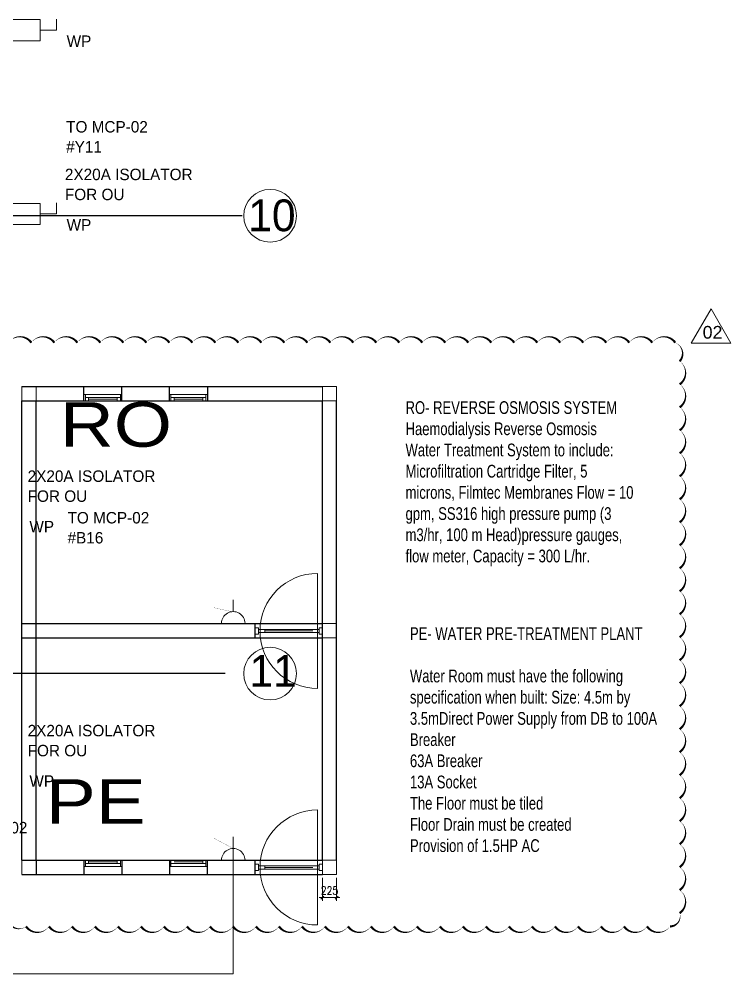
# Model space of a CAD drawing. Header units: metres. Extents: x 75097 to 220695, y -1557923 to -1361206.
# Drawn here: x 175436 to 186626, y -1445560 to -1430545 of the extents above; entities that cross this region are included whole.
import ezdxf

# ---------------------------------------------------------------- set-up
doc = ezdxf.new("R2010")
doc.units = ezdxf.units.M
doc.layers.get('0').update_dxf_attribs({"lineweight": 0})
doc.layers.add('A-100 - Copy$0$axes', color=8, linetype='Continuous')
doc.layers.add('Walls', color=251, linetype='Continuous')
for name, color, linetype, lineweight in [('A-100 - Copy$0$AxisBalloons_2', 8, 'Continuous', 0), ('A-100 - Copy$0$TEXT', 8, 'Continuous', 0), ('Aluminum', 8, 'Continuous', 0), ('Dim', 8, 'Continuous', 9), ('Dims', 8, 'Continuous', 0), ('Medical Equipment and Furniture', 8, 'Continuous', 0), ('Structure', 8, 'Continuous', 9), ('ΗΜ ΙΑ Κείμενο', 8, 'Continuous', 15)]:
    doc.layers.add(name, color=color, linetype=linetype, lineweight=lineweight)
for name, color, linetype, lineweight, true_color in [('E-POWR', 7, 'Continuous', 9, 0x4e7e3e), ('E-POWR-IDEN _1-100_', 7, 'Continuous', 9, 0x4e7e3e), ('REV 01', 7, 'Continuous', 0, 0xe41b4d)]:
    doc.layers.add(name, color=color, linetype=linetype, lineweight=lineweight, true_color=true_color)
doc.styles.add('A-100 - Copy$0$Standard', font='GOTHIC.TTF')
doc.styles.add('Arial', font='arial.ttf', dxfattribs={"height": 245.883234})
doc.styles.add('MARI3', font='arial.ttf', dxfattribs={"width": 1.2})
doc.styles.add('Optima_5', font='', dxfattribs={"height": 3.001645})
doc.styles.add('ROMANS', font='romans.shx', dxfattribs={"width": 0.85})
doc.styles.add('X3G_ENTITY_2587EA', font='swisscl.ttf', dxfattribs={"height": 200})
doc.styles.get('Optima_5').set_extended_font_data('Optima')
doc.dimstyles.new('Dim 1-50', dxfattribs={"dimscale": 0.5, "dimtxt": 250, "dimasz": 100, "dimexe": 100, "dimexo": 100, "dimgap": 100, "dimtad": 1, "dimdec": 0, "dimzin": 0, "dimdsep": 46, "dimtxsty": 'ROMANS', "dimblk": 'OBLIQUE', "dimcen": 100, "dimdle": 100, "dimclrd": 8, "dimclre": 8, "dimclrt": 256, "dimadec": 1, "dimazin": 0, "dimtfac": 1, "dimtdec": 0, "dimtix": 1, "dimtmove": 1, "dimatfit": 3, "dimfxl": 0.5, "dimtolj": 1, "dimtzin": 0, "dimlwd": -1, "dimlwe": -1, "dimarcsym": 0})

# ---------------------------------------------------------------- blocks, each defined once
blk = doc.blocks.new('GI-041_dwg__U120-3902841-GI-041')
at = {"layer": 'E-POWR', "flags": 128}
blk.add_lwpolyline([(-0.1145, 0), (0.1145, 0), (0.1145, 0.1572), (-0.1145, 0.1572)], close=True, dxfattribs=at)
blk.add_lwpolyline([(0.2354, 0.1613), (0.2354, 0.0786), (0.1145, 0.0786)], dxfattribs=at)
blk = doc.blocks.new('A-100 - Copy')
at = {"layer": 'A-100 - Copy$0$axes'}
for p, q in [((178940.3, -1433637.7, 2.4), (96147.6, -1433637.7, 2.4)), ((178675.3, -1440837.7, 2.4), (83612.8, -1440837.7, 2.4))]:
    blk.add_line(p, q, dxfattribs=at)
at = {"layer": 'A-100 - Copy$0$AxisBalloons_2'}
for centre in [(179382.2, -1433637.7, 0), (179382.2, -1440837.7, 0)]:
    blk.add_circle(centre, 413.9, dxfattribs=at)
at = {"layer": 'A-100 - Copy$0$TEXT', "char_height": 500, "attachment_point": 1, "style": 'A-100 - Copy$0$Standard'}
for s, insert in [('10', (179038.5, -1433380.7, 0)), ('11', (179057.4, -1440544, 0))]:
    blk.add_mtext_dynamic_manual_height_columns(s, width=1.122, gutter_width=1, heights=[0], dxfattribs=dict(at, insert=insert))
blk = doc.blocks.new('_Oblique')
at = {"color": 0, "linetype": 'ByBlock', "lineweight": -2}
blk.add_line((-0.5, -0.5), (0.5, 0.5), dxfattribs=at)
blk = doc.blocks.new('*D217')
at = {"layer": 'Dim', "color": 8, "transparency": 16777216}
for p, q in [((180203, -1444048), (180203, -1444410)), ((180428, -1444048), (180428, -1444410)), ((180203, -1444360), (180153, -1444360)), ((180203, -1444360), (180428, -1444360)), ((180428, -1444360), (180478, -1444360))]:
    blk.add_line(p, q, dxfattribs=at)
at = {"layer": 'Dim', "color": 8, "transparency": 16777216, "xscale": 50, "yscale": 50, "zscale": 50}
blk.add_blockref('_Oblique', (180203, -1444360), dxfattribs=at)
at = {"layer": 'Dim', "color": 8, "transparency": 16777216, "xscale": 50, "yscale": 50, "zscale": 50, "rotation": 180}
blk.add_blockref('_Oblique', (180428, -1444360), dxfattribs=at)
at = {"layer": 'Dim', "transparency": 16777216, "insert": (180316, -1444248), "char_height": 125, "attachment_point": 5, "style": 'ROMANS'}
blk.add_mtext('\\A1;225', dxfattribs=at)
blk = doc.blocks.new('NORMAL SOCKET')
at = {"layer": 'E-POWR'}
for p, q in [((0, 308), (0, 615)), ((-308, 0), (308, 0))]:
    blk.add_line(p, q, dxfattribs=at)
blk.add_ellipse((0, 0), major_axis=(33, 306), ratio=1, start_param=4.81904, end_param=7.960633, dxfattribs=at)

msp = doc.modelspace()

# ---------------------------------------------------------------- block references
at = {"color": 85, "xscale": 2127.341102341351, "yscale": 2127.341102341351, "zscale": 2127.341102341351}
for p in [(175521.2, -1430887.9, 0), (175521.2, -1433776.5, 0)]:
    msp.add_blockref('GI-041_dwg__U120-3902841-GI-041', p, dxfattribs=at)

# ---------------------------------------------------------------- texts
at = {"layer": 'E-POWR-IDEN _1-100_', "attachment_point": 1, "rotation": 360, "line_spacing_factor": 1.047943, "style": 'Optima_5'}
for s, insert, char_height, width in [('WP', (176183.7, -1430802.3, 0), 180.1, 3.637978807091713e-12), ('TO MCP-02 \\P#Y11', (176175.3, -1432148.1), 180.1, 2475.925), ('2X20A ISOLATOR\\PFOR OU', (176156.2, -1432897.3, 0), 180.099, 2475.925), ('WP', (176183.7, -1433690.9, 0), 180.1, 3.637978807091713e-12)]:
    msp.add_mtext(s, dxfattribs=dict(at, insert=insert, char_height=char_height, width=width))

# ---------------------------------------------------------------- next in the draw order: block references
msp.add_blockref('A-100 - Copy', (0, 0))

# ---------------------------------------------------------------- next in the draw order: linework, layer by layer
msp.add_line((178328.3, -1436547.7, 2.4), (178878.3, -1436547.7, 2.4))
at = {"layer": 'Aluminum'}
for p, q in [((177053.3, -1436447.7, 2.4), (176453.3, -1436447.7, 2.4)), ((176478.3, -1436447.7, -0.1), (176478.3, -1436547.7, -0.1)), ((177028.3, -1436447.7, -0.1), (177028.3, -1436547.7, -0.1)), ((178398.3, -1436447.7, -0.1), (177798.3, -1436447.7, -0.1)), ((177823.3, -1436447.7, -0.1), (177823.3, -1436547.7, -0.1)), ((178373.3, -1436447.7, -0.1), (178373.3, -1436547.7, -0.1)), ((177028.3, -1436497.7, -0.1), (176478.3, -1436497.7, -0.1)), ((176528.3, -1436497.7, -0.1), (176528.3, -1436547.7, -0.1)), ((176528.3, -1436522.7, -0.1), (176978.3, -1436522.7, -0.1)), ((176978.3, -1436497.7, -0.1), (176978.3, -1436547.7, -0.1)), ((178373.3, -1436497.7, -0.1), (177823.3, -1436497.7, -0.1)), ((177873.3, -1436497.7, -0.1), (177873.3, -1436547.7, -0.1)), ((177873.3, -1436522.7, -0.1), (178323.3, -1436522.7, -0.1)), ((178323.3, -1436497.7, -0.1), (178323.3, -1436547.7, -0.1)), ((180128.3, -1440141.3, 2.4), (180128.3, -1439261.3, 2.4)), ((180153.3, -1440141.3, 2.4), (179198.3, -1440141.3, 2.4)), ((180153.3, -1440191.3, 2.4), (179198.3, -1440191.3, 2.4)), ((179223.3, -1440141.3, 2.4), (179223.3, -1440191.3, 2.4)), ((179298.3, -1440141.3, 2.4), (179298.3, -1440191.3, 2.4)), ((180053.3, -1440166.3, 2.4), (179298.3, -1440166.3, 2.4)), ((180128.3, -1440141.3, 2.4), (180128.3, -1440191.3, 2.4)), ((180128.3, -1440191.3, 2.4), (180128.3, -1441071.3, 2.4)), ((180128.3, -1443860.2, 2.4), (180128.3, -1442980.2, 2.4)), ((176478.3, -1443872.7, -0.1), (176478.3, -1443772.7, -0.1)), ((177028.3, -1443822.7, -0.1), (176478.3, -1443822.7, -0.1)), ((176528.3, -1443822.7, -0.1), (176528.3, -1443772.7, -0.1)), ((176528.3, -1443797.7, -0.1), (176978.3, -1443797.7, -0.1)), ((176978.3, -1443822.7, -0.1), (176978.3, -1443772.7, -0.1)), ((177028.3, -1443872.7, -0.1), (177028.3, -1443772.7, -0.1)), ((177823.3, -1443872.7, -0.1), (177823.3, -1443772.7, -0.1)), ((178373.3, -1443822.7, -0.1), (177823.3, -1443822.7, -0.1)), ((177873.3, -1443797.7, -0.1), (178323.3, -1443797.7, -0.1)), ((178323.3, -1443822.7, -0.1), (178323.3, -1443772.7, -0.1)), ((178373.3, -1443872.7, -0.1), (178373.3, -1443772.7, -0.1)), ((177053.3, -1443872.7, 2.4), (176453.3, -1443872.7, 2.4)), ((178398.3, -1443872.7, -0.1), (177798.3, -1443872.7, -0.1)), ((180153.3, -1443860.2, 2.4), (179198.3, -1443860.2, 2.4)), ((180153.3, -1443910.2, 2.4), (179198.3, -1443910.2, 2.4)), ((179223.3, -1443860.2, 2.4), (179223.3, -1443910.2, 2.4)), ((179298.3, -1443860.2, 2.4), (179298.3, -1443910.2, 2.4)), ((180053.3, -1443885.2, 2.4), (179298.3, -1443885.2, 2.4)), ((180128.3, -1443860.2, 2.4), (180128.3, -1443910.2, 2.4)), ((180128.3, -1443910.2, 2.4), (180128.3, -1444790.2, 2.4))]:
    msp.add_line(p, q, dxfattribs=at)
at = {"layer": 'Aluminum', "elevation": 2.4}
for points in [[(179198.3, -1440116.3), (179198.3, -1440216.3), (179148.3, -1440216.3), (179148.3, -1440116.3)], [(180153.3, -1440116.3), (180153.3, -1440216.3), (180203.3, -1440216.3), (180203.3, -1440116.3)], [(179198.3, -1443835.2), (179198.3, -1443935.2), (179148.3, -1443935.2), (179148.3, -1443835.2)], [(180153.3, -1443835.2), (180153.3, -1443935.2), (180203.3, -1443935.2), (180203.3, -1443835.2)]]:
    msp.add_lwpolyline(points, close=True, dxfattribs=at)
at = {"layer": 'Aluminum'}
for centre in [(180128.3, -1440166.3, 2.4), (180128.3, -1443885.2, 2.4)]:
    msp.add_arc(centre, 905, 90, 270, dxfattribs=at)
at = {"layer": 'E-POWR', "const_width": 3}
msp.add_lwpolyline([(178802.9, -1443587.2), (178499.7, -1443427.4), (178499.7, -1439801.3), (178783.3, -1439863.2)], dxfattribs=at)
at = {"layer": 'E-POWR'}
msp.add_lwpolyline([(171150.6, -1445559.6), (178802.9, -1445559.6), (178802.9, -1443587.2)], dxfattribs=at)
at = {"layer": 'REV 01'}
msp.add_lwpolyline([(186314, -1435102.7), (186002.3, -1435642.7), (186625.8, -1435642.7)], close=True, dxfattribs=at)
at = {"layer": 'REV 01', "elevation": 0}
msp.add_lwpolyline([(175267.3, -1435633.9, 0, 36.2, -0.5205671), (175628.8, -1435633.9, 0, 36.2, -0.5205671), (175990.3, -1435633.9, 0, 36.2, -0.5205671), (176351.9, -1435633.9, 0, 36.2, -0.5205671), (176713.4, -1435633.9, 0, 36.2, -0.5205671), (177074.9, -1435633.9, 0, 36.2, -0.5205671), (177436.4, -1435633.9, 0, 36.2, -0.5205671), (177798, -1435633.9, 0, 36.2, -0.5205671), (178159.5, -1435633.9, 0, 36.2, -0.5205671), (178521, -1435633.9, 0, 36.2, -0.5205671), (178882.6, -1435633.9, 0, 36.2, -0.5205671), (179244.1, -1435633.9, 0, 36.2, -0.5205671), (179605.6, -1435633.9, 0, 36.2, -0.5205671), (179967.2, -1435633.9, 0, 36.2, -0.5205671), (180328.7, -1435633.9, 0, 36.2, -0.5205671), (180690.2, -1435633.9, 0, 36.2, -0.5205671), (181051.7, -1435633.9, 0, 36.2, -0.5205671), (181413.3, -1435633.9, 0, 36.2, -0.5205671), (181774.8, -1435633.9, 0, 36.2, -0.5205671), (182136.3, -1435633.9, 0, 36.2, -0.5205671), (182497.9, -1435633.9, 0, 36.2, -0.5205671), (182859.4, -1435633.9, 0, 36.2, -0.5205671), (183220.9, -1435633.9, 0, 36.2, -0.5205671), (183582.5, -1435633.9, 0, 36.2, -0.5205671), (183944, -1435633.9, 0, 36.2, -0.5205671), (184305.5, -1435633.9, 0, 36.2, -0.5205671), (184667.1, -1435633.9, 0, 36.2, -0.5205671), (185028.6, -1435633.9, 0, 36.2, -0.5205671), (185390.1, -1435633.9, 0, 36.2, -0.5205671), (185751.6, -1435633.9, 0, 36.2, -0.5205671), (185820, -1435927, 0, 36.2, -0.5205671), (185820, -1436288.5, 0, 36.2, -0.5205671), (185820, -1436650.1, 0, 36.2, -0.5205671), (185820, -1437011.6, 0, 36.2, -0.5205671), (185820, -1437373.1, 0, 36.2, -0.5205671), (185820, -1437734.7, 0, 36.2, -0.5205671), (185820, -1438096.2, 0, 36.2, -0.5205671), (185820, -1438457.7, 0, 36.2, -0.5205671), (185820, -1438819.3, 0, 36.2, -0.5205671), (185820, -1439180.8, 0, 36.2, -0.5205671), (185820, -1439542.3, 0, 36.2, -0.5205671), (185820, -1439903.8, 0, 36.2, -0.5205671), (185820, -1440265.4, 0, 36.2, -0.5205671), (185820, -1440626.9, 0, 36.2, -0.5205671), (185820, -1440988.4, 0, 36.2, -0.5205671), (185820, -1441350, 0, 36.2, -0.5205671), (185820, -1441711.5, 0, 36.2, -0.5205671), (185820, -1442073, 0, 36.2, -0.5205671), (185820, -1442434.6, 0, 36.2, -0.5205671), (185820, -1442796.1, 0, 36.2, -0.5205671), (185820, -1443157.6, 0, 36.2, -0.5205671), (185820, -1443519.1, 0, 36.2, -0.5205671), (185820, -1443880.7, 0, 36.2, -0.5205671), (185820, -1444242.2, 0, 36.2, -0.5205671), (185820, -1444603.7, 0, 36.2, -0.5205671), (185667.3, -1444812.6, 0, 36.2, -0.5205671), (185305.8, -1444812.6, 0, 36.2, -0.5205671), (184944.3, -1444812.6, 0, 36.2, -0.5205671), (184582.8, -1444812.6, 0, 36.2, -0.5205671), (184221.2, -1444812.6, 0, 36.2, -0.5205671), (183859.7, -1444812.6, 0, 36.2, -0.5205671), (183498.2, -1444812.6, 0, 36.2, -0.5205671), (183136.6, -1444812.6, 0, 36.2, -0.5205671), (182775.1, -1444812.6, 0, 36.2, -0.5205671), (182413.6, -1444812.6, 0, 36.2, -0.5205671), (182052, -1444812.6, 0, 36.2, -0.5205671), (181690.5, -1444812.6, 0, 36.2, -0.5205671), (181329, -1444812.6, 0, 36.2, -0.5205671), (180967.5, -1444812.6, 0, 36.2, -0.5205671), (180605.9, -1444812.6, 0, 36.2, -0.5205671), (180244.4, -1444812.6, 0, 36.2, -0.5205671), (179882.9, -1444812.6, 0, 36.2, -0.5205671), (179521.3, -1444812.6, 0, 36.2, -0.5205671), (179159.8, -1444812.6, 0, 36.2, -0.5205671), (178798.3, -1444812.6, 0, 36.2, -0.5205671), (178436.7, -1444812.6, 0, 36.2, -0.5205671), (178075.2, -1444812.6, 0, 36.2, -0.5205671), (177713.7, -1444812.6, 0, 36.2, -0.5205671), (177352.1, -1444812.6, 0, 36.2, -0.5205671), (176990.6, -1444812.6, 0, 36.2, -0.5205671), (176629.1, -1444812.6, 0, 36.2, -0.5205671), (176267.6, -1444812.6, 0, 36.2, -0.5205671), (175906, -1444812.6, 0, 36.2, -0.5205671), (175544.5, -1444812.6, 0, 36.2, -0.5205671), (175267.3, -1444728.3, 0, 36.2, -0.5205671)], format="xyseb", dxfattribs=at)
at = {"layer": 'Structure', "elevation": 2.4}
for points in [[(175478.3, -1436322.7), (175703.3, -1436322.7), (175703.3, -1436547.7), (175478.3, -1436547.7)], [(180203.3, -1436322.7), (180428.3, -1436322.7), (180428.3, -1436547.7), (180203.3, -1436547.7)], [(175478.3, -1440047.7), (175703.3, -1440047.7), (175703.3, -1440272.7), (175478.3, -1440272.7)], [(180203.3, -1440047.7), (180428.3, -1440047.7), (180428.3, -1440272.7), (180203.3, -1440272.7)], [(175478.3, -1443772.7), (175703.3, -1443772.7), (175703.3, -1443997.7), (175478.3, -1443997.7)], [(180203.3, -1443772.7), (180428.3, -1443772.7), (180428.3, -1443997.7), (180203.3, -1443997.7)]]:
    msp.add_lwpolyline(points, close=True, dxfattribs=at)
at = {"layer": 'Walls'}
for p, q in [((175478.3, -1436322.7, 2.4), (180203.3, -1436322.7, 2.4)), ((175478.3, -1436322.7, 2.4), (180203.3, -1436322.7, 2.4)), ((176453.3, -1436547.7, 2.4), (176453.3, -1436322.7, 2.4)), ((177053.3, -1436547.7, 2.4), (177053.3, -1436322.7, 2.4)), ((177798.3, -1436547.7, 2.4), (177798.3, -1436322.7, 2.4)), ((178398.3, -1436322.7, 2.4), (178398.3, -1436547.7, 2.4)), ((175478.3, -1443772.7, 2.4), (175478.3, -1436547.7, 2.4)), ((175478.3, -1436547.7, 2.4), (180203.3, -1436547.7, 2.4)), ((175478.3, -1436547.7, 2.4), (180203.3, -1436547.7, 2.4)), ((175703.3, -1443772.7, 2.4), (175703.3, -1436547.7, 2.4)), ((180203.3, -1443772.7, 2.4), (180203.3, -1436547.7, 2.4)), ((180203.3, -1443772.7, 2.4), (180203.3, -1436547.7, 2.4)), ((180428.3, -1443772.7, 2.4), (180428.3, -1436547.7, 2.4)), ((175478.3, -1443772.7, 2.4), (175478.3, -1436772.7, 2.4)), ((175478.3, -1440047.7, 2.4), (180203.3, -1440047.7, 2.4)), ((179148.3, -1440272.7, 2.4), (179148.3, -1440047.7, 2.4)), ((175478.3, -1440272.7, 2.4), (180203.3, -1440272.7, 2.4)), ((175478.3, -1443772.7, 2.4), (180203.3, -1443772.7, 2.4)), ((175703.3, -1443772.7, 2.4), (175703.3, -1443997.7, 2.4)), ((176453.3, -1443772.7, 2.4), (176453.3, -1443997.7, 2.4)), ((177053.3, -1443772.7, 2.4), (177053.3, -1443997.7, 2.4)), ((177798.3, -1443772.7, 2.4), (177798.3, -1443997.7, 2.4)), ((178398.3, -1443997.7, 2.4), (178398.3, -1443772.7, 2.4)), ((179148.3, -1443997.7, 2.4), (179148.3, -1443772.7, 2.4)), ((175478.3, -1443997.7, 2.4), (180203.3, -1443997.7, 2.4))]:
    msp.add_line(p, q, dxfattribs=at)
at = {"layer": 'ΗΜ ΙΑ Κείμενο'}
msp.add_line((175478.3, -1436322.7, 2.4), (179978.3, -1436322.7, 2.4), dxfattribs=at)

# ---------------------------------------------------------------- next in the draw order: block references
at = {"layer": 'E-POWR', "color": 85, "xscale": -0.6, "yscale": 0.6, "zscale": 0.6}
for p in [(178802.9, -1440046.8), (178802.9, -1443771.8)]:
    msp.add_blockref('NORMAL SOCKET', p, dxfattribs=at)

# ---------------------------------------------------------------- next in the draw order: texts
at = {"layer": 'Dims', "style": 'MARI3', "width": 1.2}
for s, p in [('RO', (176076.4, -1437270, 2.4)), ('PE', (175857.7, -1443199.1, 2.3))]:
    msp.add_text(s, height=701.14, dxfattribs=at).set_placement(p)
at = {"layer": 'E-POWR-IDEN _1-100_', "attachment_point": 1, "rotation": 360, "line_spacing_factor": 1.047943, "style": 'Optima_5'}
for s, insert, char_height, width in [('2X20A ISOLATOR\\PFOR OU', (175570.5, -1437641.8, 0), 180.099, 2475.925), ('TO MCP-02 \\P#B16', (176197.6, -1438296.2, 0), 180.1, 2475.925), ('WP', (175597.9, -1438435.4, 0), 180.1, 3.637978807091713e-12), ('2X20A ISOLATOR\\PFOR OU', (175570.5, -1441643, 0), 180.099, 2475.925), ('WP', (175597.9, -1442436.6, 0), 180.1, 3.637978807091713e-12), ('TO MCP-02 \\P#R17', (174282.1, -1443169.8, 0), 180.1, 2475.925)]:
    msp.add_mtext(s, dxfattribs=dict(at, insert=insert, char_height=char_height, width=width))
at = {"layer": 'Medical Equipment and Furniture', "char_height": 200, "attachment_point": 2, "style": 'X3G_ENTITY_2587EA'}
for s, insert, width in [('\\pxql;RO- REVERSE OSMOSIS SYSTEM\\PHaemodialysis Reverse Osmosis Water Treatment System to include:\\PMicrofiltration Cartridge Filter, 5 microns, Filmtec Membranes Flow = 10 gpm, SS316 high pressure pump (3 m3/hr, 100 m Head)pressure gauges, flow meter, Capacity = 300 L/hr. ', (183299, -1436553.9, 2.4), 3575.279), ('\\pxql;PE- WATER PRE-TREATMENT PLANT\\P\\PWater Room must have the following specification when built: Size: 4.5m by 3.5mDirect Power Supply from DB to 100A Breaker \\P63A Breaker \\P13A Socket \\PThe Floor must be tiled \\PFloor Drain must be created \\PProvision of 1.5HP AC ', (183545, -1440108.1, 2.4), 3929.434)]:
    msp.add_mtext(s, dxfattribs=dict(at, insert=insert, width=width))
at = {"layer": 'REV 01', "insert": (186182, -1435370.1), "char_height": 200, "attachment_point": 1, "style": 'Arial'}
msp.add_mtext_dynamic_manual_height_columns('02', width=336.004, gutter_width=1229.4, heights=[0], dxfattribs=at)

# ---------------------------------------------------------------- next in the draw order: dimensions: what is measured, and where the dimension line sits
at = {"layer": 'Dim'}
dim = msp.add_linear_dim(base=(180428.3, -1444360.3, 2.4), p1=(180203.3, -1443997.7, 2.4), p2=(180428.3, -1443997.7, 2.4), dimstyle='Dim 1-50', dxfattribs=at)
dim.commit()
dim.dimension.update_dxf_attribs({"geometry": '*D217', "text_midpoint": (180315.8, -1444247.8, 2.4)})

doc.saveas('drawing.dxf')
